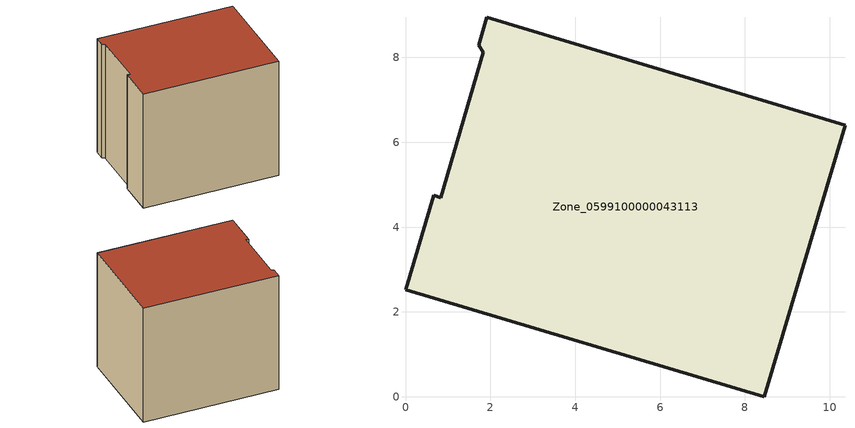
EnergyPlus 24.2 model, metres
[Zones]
Zone_0599100000043113
 floor ground (C_G): 0,2.52 0.67,4.75 0.83,4.69 1.83,8.13 1.72,8.29 1.92,8.95 10.36,6.4 8.46,0 z0.51
 wall outside (C_F): 1.92,8.95 1.72,8.29 1.83,8.13 0.83,4.69 0.67,4.75 0,2.52 8.46,0 10.36,6.4 1.92,8.95 z0.51:8.55
 roof outside (C_R): 0.67,4.75 0,2.52 8.46,0 10.36,6.4 1.92,8.95 1.72,8.29 1.83,8.13 0.83,4.69 z8.55
[BUILDING]
Pand.0599100000043113: North Axis=0; Terrain=City; Loads Convergence Tolerance Value=0.04; Temperature Convergence Tolerance Value=0.4; Solar Distribution=FullExterior; Maximum Number of Warmup Days=25; Minimum Number of Warmup Days=1
[Site:Location]
Rotterdam.The.Hague.AP_ZH_NLD Design_Conditions: Latitude=51.96; Longitude=4.45; Time Zone=1; Elevation=-4.5
[SITE:GROUNDTEMPERATURE:BUILDINGSURFACE]
18, 18, 18, 18, 18, 18, 18, 18, 18, 18, 18, 18
[MATERIAL] Thermal Absorptance=0.9; Solar Absorptance=0.7; Visible Absorptance=0.7
Name | Roughness | Thickness | Conductivity | Density | Specific Heat
G.TI.1965-1974 | MediumSmooth | 0.15 | 0.882353 | 540 | 1210
F.TI.1965-1974 | Rough | 0.3 | 0.697674 | 1920 | 840
R.TI.1965-1974 | MediumRough | 0.2 | 0.232558 | 1500 | 1000
[CONSTRUCTION]
C_G: G.TI.1965-1974
C_F: F.TI.1965-1974
C_R: R.TI.1965-1974
[ZONE]
Zone_0599100000043113: Type=1; Multiplier=1; Ceiling Height=Autocalculate; Volume=Autocalculate; Floor Area=autocalculate; Part of Total Floor Area=Yes
[ZONEINFILTRATION:DESIGNFLOWRATE]
Infil_Zone_0599100000043113: Zone or ZoneList or Space or SpaceList=Zone_0599100000043113; Schedule=AlwaysOn; Design Flow Rate Calculation Method=Flow/Area; Flow Rate per Floor Area=0.003; Constant Term Coefficient=1; Temperature Term Coefficient=0; Velocity Term Coefficient=0; Velocity Squared Term Coefficient=0
[HVACTEMPLATE:ZONE:IDEALLOADSAIRSYSTEM]
Zone_0599100000043113: Maximum Heating Supply Air Temperature=50; Minimum Cooling Supply Air Temperature=13; Maximum Heating Supply Air Humidity Ratio=0.0156; Minimum Cooling Supply Air Humidity Ratio=0.0077; Heating Limit=NoLimit; Cooling Limit=NoLimit; Dehumidification Control Type=ConstantSensibleHeatRatio; Cooling Sensible Heat Ratio=0.7; Dehumidification Setpoint=60; Humidification Control Type=None; Humidification Setpoint=30; Outdoor Air Method=None; Outdoor Air Flow Rate per Person=0.00944; Outdoor Air Flow Rate per Zone Floor Area=0; Outdoor Air Flow Rate per Zone=0; Demand Controlled Ventilation Type=None; Outdoor Air Economizer Type=NoEconomizer; Heat Recovery Type=None; Sensible Heat Recovery Effectiveness=0.7; Latent Heat Recovery Effectiveness=0.65
[ZONECONTROL:THERMOSTAT]
ThermostatControl_Zone_0599100000043113: Zone or ZoneList=Zone_0599100000043113; Control Type Schedule=DualSetpointControlType; Control 1=Thermostat_Zone_0599100000043113; Temperature Difference Between Cutout And Setpoint=0
[THERMOSTATSETPOINT:DUALSETPOINT]
Thermostat_Zone_0599100000043113: Heating Setpoint Temperature Schedule=HeatingSetpoint_Zone_0599100000043113; Cooling Setpoint Temperature Schedule=CoolingSetpoint_Zone_0599100000043113
[SCHEDULE:COMPACT]
HeatingSetpoint_Zone_0599100000043113: Through: 12/31, For: AllDays, Until: 24:00, 21
CoolingSetpoint_Zone_0599100000043113: Through: 12/31, For: AllDays, Until: 24:00, 24
DualSetpointControlType: Through: 12/31, For: AllDays, Until: 24:00, 4
AlwaysOn: Through: 12/31, For: AllDays, Until: 24:00, 1
